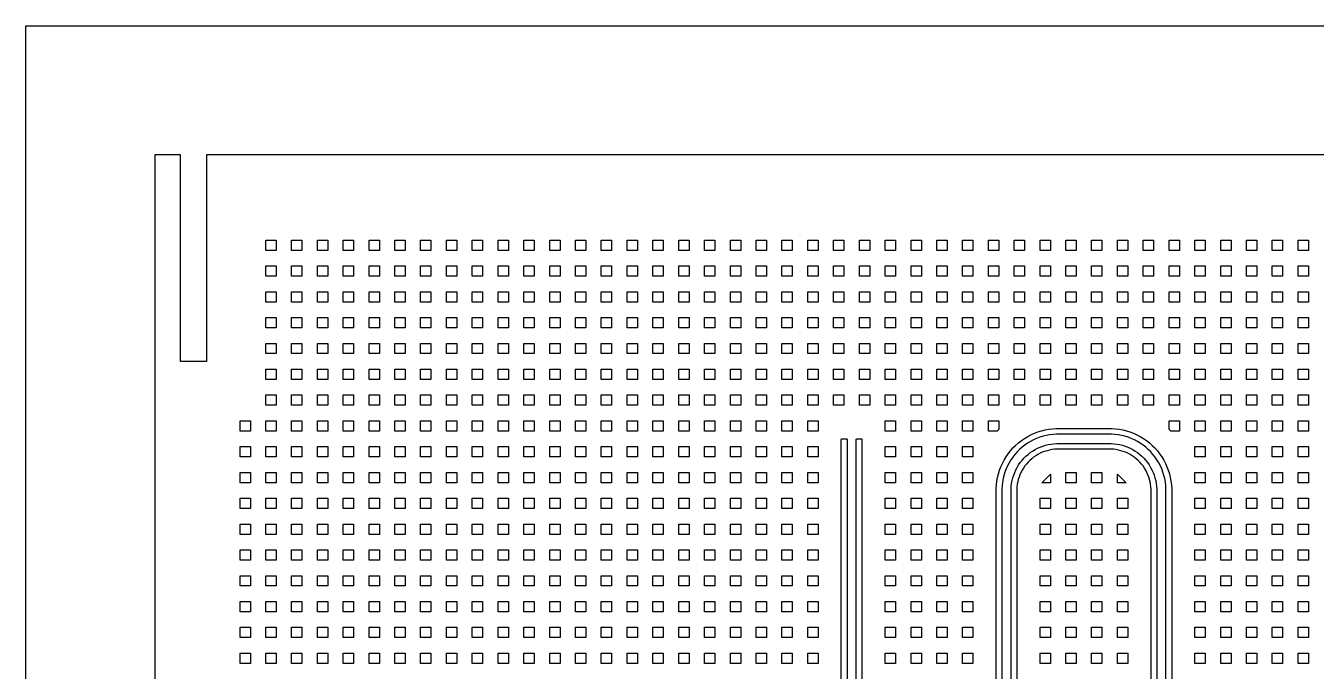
# Model space of a CAD drawing. Extents: x -2500 to 2500, y -2500 to 2500.
# Drawn here: x -2500 to 0, y 1250 to 2500 of the extents above; entities that cross this region are included whole.
import ezdxf

# ---------------------------------------------------------------- set-up
doc = ezdxf.new("R2010")
doc.units = 0
doc.layers.add('Flux traps', color=4, linetype='CONTINUOUS')
doc.layers.add('Nb_GroundP', color=3, linetype='CONTINUOUS')

msp = doc.modelspace()

# ---------------------------------------------------------------- linework, layer by layer
at = {"layer": 'Flux traps'}
for points in [[(-2035, 2065), (-2035, 2085), (-2015, 2085), (-2015, 2065)], [(-1985, 2065), (-1985, 2085), (-1965, 2085), (-1965, 2065)], [(-1935, 2065), (-1935, 2085), (-1915, 2085), (-1915, 2065)], [(-1885, 2065), (-1885, 2085), (-1865, 2085), (-1865, 2065)], [(-1835, 2065), (-1835, 2085), (-1815, 2085), (-1815, 2065)], [(-1785, 2065), (-1785, 2085), (-1765, 2085), (-1765, 2065)], [(-1735, 2065), (-1735, 2085), (-1715, 2085), (-1715, 2065)], [(-1685, 2065), (-1685, 2085), (-1665, 2085), (-1665, 2065)], [(-1635, 2065), (-1635, 2085), (-1615, 2085), (-1615, 2065)], [(-1585, 2065), (-1585, 2085), (-1565, 2085), (-1565, 2065)], [(-1535, 2065), (-1535, 2085), (-1515, 2085), (-1515, 2065)], [(-1485, 2065), (-1485, 2085), (-1465, 2085), (-1465, 2065)], [(-1435, 2065), (-1435, 2085), (-1415, 2085), (-1415, 2065)], [(-1385, 2065), (-1385, 2085), (-1365, 2085), (-1365, 2065)], [(-1335, 2065), (-1335, 2085), (-1315, 2085), (-1315, 2065)], [(-1285, 2065), (-1285, 2085), (-1265, 2085), (-1265, 2065)], [(-1235, 2065), (-1235, 2085), (-1215, 2085), (-1215, 2065)], [(-1185, 2065), (-1185, 2085), (-1165, 2085), (-1165, 2065)], [(-1135, 2065), (-1135, 2085), (-1115, 2085), (-1115, 2065)], [(-1085, 2065), (-1085, 2085), (-1065, 2085), (-1065, 2065)], [(-1035, 2065), (-1035, 2085), (-1015, 2085), (-1015, 2065)], [(-985, 2065), (-985, 2085), (-965, 2085), (-965, 2065)], [(-935, 2065), (-935, 2085), (-915, 2085), (-915, 2065)], [(-885, 2065), (-885, 2085), (-865, 2085), (-865, 2065)], [(-835, 2065), (-835, 2085), (-815, 2085), (-815, 2065)], [(-785, 2065), (-785, 2085), (-765, 2085), (-765, 2065)], [(-735, 2065), (-735, 2085), (-715, 2085), (-715, 2065)], [(-685, 2065), (-685, 2085), (-665, 2085), (-665, 2065)], [(-635, 2065), (-635, 2085), (-615, 2085), (-615, 2065)], [(-585, 2065), (-585, 2085), (-565, 2085), (-565, 2065)], [(-535, 2065), (-535, 2085), (-515, 2085), (-515, 2065)], [(-485, 2065), (-485, 2085), (-465, 2085), (-465, 2065)], [(-435, 2065), (-435, 2085), (-415, 2085), (-415, 2065)], [(-385, 2065), (-385, 2085), (-365, 2085), (-365, 2065)], [(-335, 2065), (-335, 2085), (-315, 2085), (-315, 2065)], [(-285, 2065), (-285, 2085), (-265, 2085), (-265, 2065)], [(-235, 2065), (-235, 2085), (-215, 2085), (-215, 2065)], [(-185, 2065), (-185, 2085), (-165, 2085), (-165, 2065)], [(-135, 2065), (-135, 2085), (-115, 2085), (-115, 2065)], [(-85, 2065), (-85, 2085), (-65, 2085), (-65, 2065)], [(-35, 2065), (-35, 2085), (-15, 2085), (-15, 2065)], [(-2035, 2015), (-2035, 2035), (-2015, 2035), (-2015, 2015)], [(-1985, 2015), (-1985, 2035), (-1965, 2035), (-1965, 2015)], [(-1935, 2015), (-1935, 2035), (-1915, 2035), (-1915, 2015)], [(-1885, 2015), (-1885, 2035), (-1865, 2035), (-1865, 2015)], [(-1835, 2015), (-1835, 2035), (-1815, 2035), (-1815, 2015)], [(-1785, 2015), (-1785, 2035), (-1765, 2035), (-1765, 2015)], [(-1735, 2015), (-1735, 2035), (-1715, 2035), (-1715, 2015)], [(-1685, 2015), (-1685, 2035), (-1665, 2035), (-1665, 2015)], [(-1635, 2015), (-1635, 2035), (-1615, 2035), (-1615, 2015)], [(-1585, 2015), (-1585, 2035), (-1565, 2035), (-1565, 2015)], [(-1535, 2015), (-1535, 2035), (-1515, 2035), (-1515, 2015)], [(-1485, 2015), (-1485, 2035), (-1465, 2035), (-1465, 2015)], [(-1435, 2015), (-1435, 2035), (-1415, 2035), (-1415, 2015)], [(-1385, 2015), (-1385, 2035), (-1365, 2035), (-1365, 2015)], [(-1335, 2015), (-1335, 2035), (-1315, 2035), (-1315, 2015)], [(-1285, 2015), (-1285, 2035), (-1265, 2035), (-1265, 2015)], [(-1235, 2015), (-1235, 2035), (-1215, 2035), (-1215, 2015)], [(-1185, 2015), (-1185, 2035), (-1165, 2035), (-1165, 2015)], [(-1135, 2015), (-1135, 2035), (-1115, 2035), (-1115, 2015)], [(-1085, 2015), (-1085, 2035), (-1065, 2035), (-1065, 2015)], [(-1035, 2015), (-1035, 2035), (-1015, 2035), (-1015, 2015)], [(-985, 2015), (-985, 2035), (-965, 2035), (-965, 2015)], [(-935, 2015), (-935, 2035), (-915, 2035), (-915, 2015)], [(-885, 2015), (-885, 2035), (-865, 2035), (-865, 2015)], [(-835, 2015), (-835, 2035), (-815, 2035), (-815, 2015)], [(-785, 2015), (-785, 2035), (-765, 2035), (-765, 2015)], [(-735, 2015), (-735, 2035), (-715, 2035), (-715, 2015)], [(-685, 2015), (-685, 2035), (-665, 2035), (-665, 2015)], [(-635, 2015), (-635, 2035), (-615, 2035), (-615, 2015)], [(-585, 2015), (-585, 2035), (-565, 2035), (-565, 2015)], [(-535, 2015), (-535, 2035), (-515, 2035), (-515, 2015)], [(-485, 2015), (-485, 2035), (-465, 2035), (-465, 2015)], [(-435, 2015), (-435, 2035), (-415, 2035), (-415, 2015)], [(-385, 2015), (-385, 2035), (-365, 2035), (-365, 2015)], [(-335, 2015), (-335, 2035), (-315, 2035), (-315, 2015)], [(-285, 2015), (-285, 2035), (-265, 2035), (-265, 2015)], [(-235, 2015), (-235, 2035), (-215, 2035), (-215, 2015)], [(-185, 2015), (-185, 2035), (-165, 2035), (-165, 2015)], [(-135, 2015), (-135, 2035), (-115, 2035), (-115, 2015)], [(-85, 2015), (-85, 2035), (-65, 2035), (-65, 2015)], [(-35, 2015), (-35, 2035), (-15, 2035), (-15, 2015)], [(-2035, 1965), (-2035, 1985), (-2015, 1985), (-2015, 1965)], [(-1985, 1965), (-1985, 1985), (-1965, 1985), (-1965, 1965)], [(-1935, 1965), (-1935, 1985), (-1915, 1985), (-1915, 1965)], [(-1885, 1965), (-1885, 1985), (-1865, 1985), (-1865, 1965)], [(-1835, 1965), (-1835, 1985), (-1815, 1985), (-1815, 1965)], [(-1785, 1965), (-1785, 1985), (-1765, 1985), (-1765, 1965)], [(-1735, 1965), (-1735, 1985), (-1715, 1985), (-1715, 1965)], [(-1685, 1965), (-1685, 1985), (-1665, 1985), (-1665, 1965)], [(-1635, 1965), (-1635, 1985), (-1615, 1985), (-1615, 1965)], [(-1585, 1965), (-1585, 1985), (-1565, 1985), (-1565, 1965)], [(-1535, 1965), (-1535, 1985), (-1515, 1985), (-1515, 1965)], [(-1485, 1965), (-1485, 1985), (-1465, 1985), (-1465, 1965)], [(-1435, 1965), (-1435, 1985), (-1415, 1985), (-1415, 1965)], [(-1385, 1965), (-1385, 1985), (-1365, 1985), (-1365, 1965)], [(-1335, 1965), (-1335, 1985), (-1315, 1985), (-1315, 1965)], [(-1285, 1965), (-1285, 1985), (-1265, 1985), (-1265, 1965)], [(-1235, 1965), (-1235, 1985), (-1215, 1985), (-1215, 1965)], [(-1185, 1965), (-1185, 1985), (-1165, 1985), (-1165, 1965)], [(-1135, 1965), (-1135, 1985), (-1115, 1985), (-1115, 1965)], [(-1085, 1965), (-1085, 1985), (-1065, 1985), (-1065, 1965)], [(-1035, 1965), (-1035, 1985), (-1015, 1985), (-1015, 1965)], [(-985, 1965), (-985, 1985), (-965, 1985), (-965, 1965)], [(-935, 1965), (-935, 1985), (-915, 1985), (-915, 1965)], [(-885, 1965), (-885, 1985), (-865, 1985), (-865, 1965)], [(-835, 1965), (-835, 1985), (-815, 1985), (-815, 1965)], [(-785, 1965), (-785, 1985), (-765, 1985), (-765, 1965)], [(-735, 1965), (-735, 1985), (-715, 1985), (-715, 1965)], [(-685, 1965), (-685, 1985), (-665, 1985), (-665, 1965)], [(-635, 1965), (-635, 1985), (-615, 1985), (-615, 1965)], [(-585, 1965), (-585, 1985), (-565, 1985), (-565, 1965)], [(-535, 1965), (-535, 1985), (-515, 1985), (-515, 1965)], [(-485, 1965), (-485, 1985), (-465, 1985), (-465, 1965)], [(-435, 1965), (-435, 1985), (-415, 1985), (-415, 1965)], [(-385, 1965), (-385, 1985), (-365, 1985), (-365, 1965)], [(-335, 1965), (-335, 1985), (-315, 1985), (-315, 1965)], [(-285, 1965), (-285, 1985), (-265, 1985), (-265, 1965)], [(-235, 1965), (-235, 1985), (-215, 1985), (-215, 1965)], [(-185, 1965), (-185, 1985), (-165, 1985), (-165, 1965)], [(-135, 1965), (-135, 1985), (-115, 1985), (-115, 1965)], [(-85, 1965), (-85, 1985), (-65, 1985), (-65, 1965)], [(-35, 1965), (-35, 1985), (-15, 1985), (-15, 1965)], [(-2035, 1915), (-2035, 1935), (-2015, 1935), (-2015, 1915)], [(-1985, 1915), (-1985, 1935), (-1965, 1935), (-1965, 1915)], [(-1935, 1915), (-1935, 1935), (-1915, 1935), (-1915, 1915)], [(-1885, 1915), (-1885, 1935), (-1865, 1935), (-1865, 1915)], [(-1835, 1915), (-1835, 1935), (-1815, 1935), (-1815, 1915)], [(-1785, 1915), (-1785, 1935), (-1765, 1935), (-1765, 1915)], [(-1735, 1915), (-1735, 1935), (-1715, 1935), (-1715, 1915)], [(-1685, 1915), (-1685, 1935), (-1665, 1935), (-1665, 1915)], [(-1635, 1915), (-1635, 1935), (-1615, 1935), (-1615, 1915)], [(-1585, 1915), (-1585, 1935), (-1565, 1935), (-1565, 1915)], [(-1535, 1915), (-1535, 1935), (-1515, 1935), (-1515, 1915)], [(-1485, 1915), (-1485, 1935), (-1465, 1935), (-1465, 1915)], [(-1435, 1915), (-1435, 1935), (-1415, 1935), (-1415, 1915)], [(-1385, 1915), (-1385, 1935), (-1365, 1935), (-1365, 1915)], [(-1335, 1915), (-1335, 1935), (-1315, 1935), (-1315, 1915)], [(-1285, 1915), (-1285, 1935), (-1265, 1935), (-1265, 1915)], [(-1235, 1915), (-1235, 1935), (-1215, 1935), (-1215, 1915)], [(-1185, 1915), (-1185, 1935), (-1165, 1935), (-1165, 1915)], [(-1135, 1915), (-1135, 1935), (-1115, 1935), (-1115, 1915)], [(-1085, 1915), (-1085, 1935), (-1065, 1935), (-1065, 1915)], [(-1035, 1915), (-1035, 1935), (-1015, 1935), (-1015, 1915)], [(-985, 1915), (-985, 1935), (-965, 1935), (-965, 1915)], [(-935, 1915), (-935, 1935), (-915, 1935), (-915, 1915)], [(-885, 1915), (-885, 1935), (-865, 1935), (-865, 1915)], [(-835, 1915), (-835, 1935), (-815, 1935), (-815, 1915)], [(-785, 1915), (-785, 1935), (-765, 1935), (-765, 1915)], [(-735, 1915), (-735, 1935), (-715, 1935), (-715, 1915)], [(-685, 1915), (-685, 1935), (-665, 1935), (-665, 1915)], [(-635, 1915), (-635, 1935), (-615, 1935), (-615, 1915)], [(-585, 1915), (-585, 1935), (-565, 1935), (-565, 1915)], [(-535, 1915), (-535, 1935), (-515, 1935), (-515, 1915)], [(-485, 1915), (-485, 1935), (-465, 1935), (-465, 1915)], [(-435, 1915), (-435, 1935), (-415, 1935), (-415, 1915)], [(-385, 1915), (-385, 1935), (-365, 1935), (-365, 1915)], [(-335, 1915), (-335, 1935), (-315, 1935), (-315, 1915)], [(-285, 1915), (-285, 1935), (-265, 1935), (-265, 1915)], [(-235, 1915), (-235, 1935), (-215, 1935), (-215, 1915)], [(-185, 1915), (-185, 1935), (-165, 1935), (-165, 1915)], [(-135, 1915), (-135, 1935), (-115, 1935), (-115, 1915)], [(-85, 1915), (-85, 1935), (-65, 1935), (-65, 1915)], [(-35, 1915), (-35, 1935), (-15, 1935), (-15, 1915)], [(-2035, 1865), (-2035, 1885), (-2015, 1885), (-2015, 1865)], [(-1985, 1865), (-1985, 1885), (-1965, 1885), (-1965, 1865)], [(-1935, 1865), (-1935, 1885), (-1915, 1885), (-1915, 1865)], [(-1885, 1865), (-1885, 1885), (-1865, 1885), (-1865, 1865)], [(-1835, 1865), (-1835, 1885), (-1815, 1885), (-1815, 1865)], [(-1785, 1865), (-1785, 1885), (-1765, 1885), (-1765, 1865)], [(-1735, 1865), (-1735, 1885), (-1715, 1885), (-1715, 1865)], [(-1685, 1865), (-1685, 1885), (-1665, 1885), (-1665, 1865)], [(-1635, 1865), (-1635, 1885), (-1615, 1885), (-1615, 1865)], [(-1585, 1865), (-1585, 1885), (-1565, 1885), (-1565, 1865)], [(-1535, 1865), (-1535, 1885), (-1515, 1885), (-1515, 1865)], [(-1485, 1865), (-1485, 1885), (-1465, 1885), (-1465, 1865)], [(-1435, 1865), (-1435, 1885), (-1415, 1885), (-1415, 1865)], [(-1385, 1865), (-1385, 1885), (-1365, 1885), (-1365, 1865)], [(-1335, 1865), (-1335, 1885), (-1315, 1885), (-1315, 1865)], [(-1285, 1865), (-1285, 1885), (-1265, 1885), (-1265, 1865)], [(-1235, 1865), (-1235, 1885), (-1215, 1885), (-1215, 1865)], [(-1185, 1865), (-1185, 1885), (-1165, 1885), (-1165, 1865)], [(-1135, 1865), (-1135, 1885), (-1115, 1885), (-1115, 1865)], [(-1085, 1865), (-1085, 1885), (-1065, 1885), (-1065, 1865)], [(-1035, 1865), (-1035, 1885), (-1015, 1885), (-1015, 1865)], [(-985, 1865), (-985, 1885), (-965, 1885), (-965, 1865)], [(-935, 1865), (-935, 1885), (-915, 1885), (-915, 1865)], [(-885, 1865), (-885, 1885), (-865, 1885), (-865, 1865)], [(-835, 1865), (-835, 1885), (-815, 1885), (-815, 1865)], [(-785, 1865), (-785, 1885), (-765, 1885), (-765, 1865)], [(-735, 1865), (-735, 1885), (-715, 1885), (-715, 1865)], [(-685, 1865), (-685, 1885), (-665, 1885), (-665, 1865)], [(-635, 1865), (-635, 1885), (-615, 1885), (-615, 1865)], [(-585, 1865), (-585, 1885), (-565, 1885), (-565, 1865)], [(-535, 1865), (-535, 1885), (-515, 1885), (-515, 1865)], [(-485, 1865), (-485, 1885), (-465, 1885), (-465, 1865)], [(-435, 1865), (-435, 1885), (-415, 1885), (-415, 1865)], [(-385, 1865), (-385, 1885), (-365, 1885), (-365, 1865)], [(-335, 1865), (-335, 1885), (-315, 1885), (-315, 1865)], [(-285, 1865), (-285, 1885), (-265, 1885), (-265, 1865)], [(-235, 1865), (-235, 1885), (-215, 1885), (-215, 1865)], [(-185, 1865), (-185, 1885), (-165, 1885), (-165, 1865)], [(-135, 1865), (-135, 1885), (-115, 1885), (-115, 1865)], [(-85, 1865), (-85, 1885), (-65, 1885), (-65, 1865)], [(-35, 1865), (-35, 1885), (-15, 1885), (-15, 1865)], [(-2035, 1815), (-2035, 1835), (-2015, 1835), (-2015, 1815)], [(-1985, 1815), (-1985, 1835), (-1965, 1835), (-1965, 1815)], [(-1935, 1815), (-1935, 1835), (-1915, 1835), (-1915, 1815)], [(-1885, 1815), (-1885, 1835), (-1865, 1835), (-1865, 1815)], [(-1835, 1815), (-1835, 1835), (-1815, 1835), (-1815, 1815)], [(-1785, 1815), (-1785, 1835), (-1765, 1835), (-1765, 1815)], [(-1735, 1815), (-1735, 1835), (-1715, 1835), (-1715, 1815)], [(-1685, 1815), (-1685, 1835), (-1665, 1835), (-1665, 1815)], [(-1635, 1815), (-1635, 1835), (-1615, 1835), (-1615, 1815)], [(-1585, 1815), (-1585, 1835), (-1565, 1835), (-1565, 1815)], [(-1535, 1815), (-1535, 1835), (-1515, 1835), (-1515, 1815)], [(-1485, 1815), (-1485, 1835), (-1465, 1835), (-1465, 1815)], [(-1435, 1815), (-1435, 1835), (-1415, 1835), (-1415, 1815)], [(-1385, 1815), (-1385, 1835), (-1365, 1835), (-1365, 1815)], [(-1335, 1815), (-1335, 1835), (-1315, 1835), (-1315, 1815)], [(-1285, 1815), (-1285, 1835), (-1265, 1835), (-1265, 1815)], [(-1235, 1815), (-1235, 1835), (-1215, 1835), (-1215, 1815)], [(-1185, 1815), (-1185, 1835), (-1165, 1835), (-1165, 1815)], [(-1135, 1815), (-1135, 1835), (-1115, 1835), (-1115, 1815)], [(-1085, 1815), (-1085, 1835), (-1065, 1835), (-1065, 1815)], [(-1035, 1815), (-1035, 1835), (-1015, 1835), (-1015, 1815)], [(-985, 1815), (-985, 1835), (-965, 1835), (-965, 1815)], [(-935, 1815), (-935, 1835), (-915, 1835), (-915, 1815)], [(-885, 1815), (-885, 1835), (-865, 1835), (-865, 1815)], [(-835, 1815), (-835, 1835), (-815, 1835), (-815, 1815)], [(-785, 1815), (-785, 1835), (-765, 1835), (-765, 1815)], [(-735, 1815), (-735, 1835), (-715, 1835), (-715, 1815)], [(-685, 1815), (-685, 1835), (-665, 1835), (-665, 1815)], [(-635, 1815), (-635, 1835), (-615, 1835), (-615, 1815)], [(-585, 1815), (-585, 1835), (-565, 1835), (-565, 1815)], [(-535, 1815), (-535, 1835), (-515, 1835), (-515, 1815)], [(-485, 1815), (-485, 1835), (-465, 1835), (-465, 1815)], [(-435, 1815), (-435, 1835), (-415, 1835), (-415, 1815)], [(-385, 1815), (-385, 1835), (-365, 1835), (-365, 1815)], [(-335, 1815), (-335, 1835), (-315, 1835), (-315, 1815)], [(-285, 1815), (-285, 1835), (-265, 1835), (-265, 1815)], [(-235, 1815), (-235, 1835), (-215, 1835), (-215, 1815)], [(-185, 1815), (-185, 1835), (-165, 1835), (-165, 1815)], [(-135, 1815), (-135, 1835), (-115, 1835), (-115, 1815)], [(-85, 1815), (-85, 1835), (-65, 1835), (-65, 1815)], [(-35, 1815), (-35, 1835), (-15, 1835), (-15, 1815)], [(-2035, 1765), (-2035, 1785), (-2015, 1785), (-2015, 1765)], [(-1985, 1765), (-1985, 1785), (-1965, 1785), (-1965, 1765)], [(-1935, 1765), (-1935, 1785), (-1915, 1785), (-1915, 1765)], [(-1885, 1765), (-1885, 1785), (-1865, 1785), (-1865, 1765)], [(-1835, 1765), (-1835, 1785), (-1815, 1785), (-1815, 1765)], [(-1785, 1765), (-1785, 1785), (-1765, 1785), (-1765, 1765)], [(-1735, 1765), (-1735, 1785), (-1715, 1785), (-1715, 1765)], [(-1685, 1765), (-1685, 1785), (-1665, 1785), (-1665, 1765)], [(-1635, 1765), (-1635, 1785), (-1615, 1785), (-1615, 1765)], [(-1585, 1765), (-1585, 1785), (-1565, 1785), (-1565, 1765)], [(-1535, 1765), (-1535, 1785), (-1515, 1785), (-1515, 1765)], [(-1485, 1765), (-1485, 1785), (-1465, 1785), (-1465, 1765)], [(-1435, 1765), (-1435, 1785), (-1415, 1785), (-1415, 1765)], [(-1385, 1765), (-1385, 1785), (-1365, 1785), (-1365, 1765)], [(-1335, 1765), (-1335, 1785), (-1315, 1785), (-1315, 1765)], [(-1285, 1765), (-1285, 1785), (-1265, 1785), (-1265, 1765)], [(-1235, 1765), (-1235, 1785), (-1215, 1785), (-1215, 1765)], [(-1185, 1765), (-1185, 1785), (-1165, 1785), (-1165, 1765)], [(-1135, 1765), (-1135, 1785), (-1115, 1785), (-1115, 1765)], [(-1085, 1765), (-1085, 1785), (-1065, 1785), (-1065, 1765)], [(-1035, 1765), (-1035, 1785), (-1015, 1785), (-1015, 1765)], [(-985, 1765), (-985, 1785), (-965, 1785), (-965, 1765)], [(-935, 1765), (-935, 1785), (-915, 1785), (-915, 1765)], [(-885, 1765), (-885, 1785), (-865, 1785), (-865, 1765)], [(-835, 1765), (-835, 1785), (-815, 1785), (-815, 1765)], [(-785, 1765), (-785, 1785), (-765, 1785), (-765, 1765)], [(-735, 1765), (-735, 1785), (-715, 1785), (-715, 1765)], [(-685, 1765), (-685, 1785), (-665, 1785), (-665, 1765)], [(-635, 1765), (-635, 1785), (-615, 1785), (-615, 1765)], [(-585, 1765), (-585, 1785), (-565, 1785), (-565, 1765)], [(-535, 1765), (-535, 1785), (-515, 1785), (-515, 1765)], [(-485, 1765), (-485, 1785), (-465, 1785), (-465, 1765)], [(-435, 1765), (-435, 1785), (-415, 1785), (-415, 1765)], [(-385, 1765), (-385, 1785), (-365, 1785), (-365, 1765)], [(-335, 1765), (-335, 1785), (-315, 1785), (-315, 1765)], [(-285, 1765), (-285, 1785), (-265, 1785), (-265, 1765)], [(-235, 1765), (-235, 1785), (-215, 1785), (-215, 1765)], [(-185, 1765), (-185, 1785), (-165, 1785), (-165, 1765)], [(-135, 1765), (-135, 1785), (-115, 1785), (-115, 1765)], [(-85, 1765), (-85, 1785), (-65, 1785), (-65, 1765)], [(-35, 1765), (-35, 1785), (-15, 1785), (-15, 1765)], [(-2085, 1715), (-2085, 1735), (-2065, 1735), (-2065, 1715)], [(-2035, 1715), (-2035, 1735), (-2015, 1735), (-2015, 1715)], [(-1985, 1715), (-1985, 1735), (-1965, 1735), (-1965, 1715)], [(-1935, 1715), (-1935, 1735), (-1915, 1735), (-1915, 1715)], [(-1885, 1715), (-1885, 1735), (-1865, 1735), (-1865, 1715)], [(-1835, 1715), (-1835, 1735), (-1815, 1735), (-1815, 1715)], [(-1785, 1715), (-1785, 1735), (-1765, 1735), (-1765, 1715)], [(-1735, 1715), (-1735, 1735), (-1715, 1735), (-1715, 1715)], [(-1685, 1715), (-1685, 1735), (-1665, 1735), (-1665, 1715)], [(-1635, 1715), (-1635, 1735), (-1615, 1735), (-1615, 1715)], [(-1585, 1715), (-1585, 1735), (-1565, 1735), (-1565, 1715)], [(-1535, 1715), (-1535, 1735), (-1515, 1735), (-1515, 1715)], [(-1485, 1715), (-1485, 1735), (-1465, 1735), (-1465, 1715)], [(-1435, 1715), (-1435, 1735), (-1415, 1735), (-1415, 1715)], [(-1385, 1715), (-1385, 1735), (-1365, 1735), (-1365, 1715)], [(-1335, 1715), (-1335, 1735), (-1315, 1735), (-1315, 1715)], [(-1285, 1715), (-1285, 1735), (-1265, 1735), (-1265, 1715)], [(-1235, 1715), (-1235, 1735), (-1215, 1735), (-1215, 1715)], [(-1185, 1715), (-1185, 1735), (-1165, 1735), (-1165, 1715)], [(-1135, 1715), (-1135, 1735), (-1115, 1735), (-1115, 1715)], [(-1085, 1715), (-1085, 1735), (-1065, 1735), (-1065, 1715)], [(-1035, 1715), (-1035, 1735), (-1015, 1735), (-1015, 1715)], [(-985, 1715), (-985, 1735), (-965, 1735), (-965, 1715)], [(-835, 1715), (-835, 1735), (-815, 1735), (-815, 1715)], [(-785, 1715), (-785, 1735), (-765, 1735), (-765, 1715)], [(-735, 1715), (-735, 1735), (-715, 1735), (-715, 1715)], [(-685, 1715), (-685, 1735), (-665, 1735), (-665, 1715)], [(-635, 1715), (-635, 1735), (-615, 1735), (-615, 1718.322), (-618.322, 1715)], [(-281.678, 1715), (-285, 1718.322), (-285, 1735), (-265, 1735), (-265, 1715)], [(-235, 1715), (-235, 1735), (-215, 1735), (-215, 1715)], [(-185, 1715), (-185, 1735), (-165, 1735), (-165, 1715)], [(-135, 1715), (-135, 1735), (-115, 1735), (-115, 1715)], [(-85, 1715), (-85, 1735), (-65, 1735), (-65, 1715)], [(-35, 1715), (-35, 1735), (-15, 1735), (-15, 1715)], [(-2085, 1665), (-2085, 1685), (-2065, 1685), (-2065, 1665)], [(-2035, 1665), (-2035, 1685), (-2015, 1685), (-2015, 1665)], [(-1985, 1665), (-1985, 1685), (-1965, 1685), (-1965, 1665)], [(-1935, 1665), (-1935, 1685), (-1915, 1685), (-1915, 1665)], [(-1885, 1665), (-1885, 1685), (-1865, 1685), (-1865, 1665)], [(-1835, 1665), (-1835, 1685), (-1815, 1685), (-1815, 1665)], [(-1785, 1665), (-1785, 1685), (-1765, 1685), (-1765, 1665)], [(-1735, 1665), (-1735, 1685), (-1715, 1685), (-1715, 1665)], [(-1685, 1665), (-1685, 1685), (-1665, 1685), (-1665, 1665)], [(-1635, 1665), (-1635, 1685), (-1615, 1685), (-1615, 1665)], [(-1585, 1665), (-1585, 1685), (-1565, 1685), (-1565, 1665)], [(-1535, 1665), (-1535, 1685), (-1515, 1685), (-1515, 1665)], [(-1485, 1665), (-1485, 1685), (-1465, 1685), (-1465, 1665)], [(-1435, 1665), (-1435, 1685), (-1415, 1685), (-1415, 1665)], [(-1385, 1665), (-1385, 1685), (-1365, 1685), (-1365, 1665)], [(-1335, 1665), (-1335, 1685), (-1315, 1685), (-1315, 1665)], [(-1285, 1665), (-1285, 1685), (-1265, 1685), (-1265, 1665)], [(-1235, 1665), (-1235, 1685), (-1215, 1685), (-1215, 1665)], [(-1185, 1665), (-1185, 1685), (-1165, 1685), (-1165, 1665)], [(-1135, 1665), (-1135, 1685), (-1115, 1685), (-1115, 1665)], [(-1085, 1665), (-1085, 1685), (-1065, 1685), (-1065, 1665)], [(-1035, 1665), (-1035, 1685), (-1015, 1685), (-1015, 1665)], [(-985, 1665), (-985, 1685), (-965, 1685), (-965, 1665)], [(-835, 1665), (-835, 1685), (-815, 1685), (-815, 1665)], [(-785, 1665), (-785, 1685), (-765, 1685), (-765, 1665)], [(-735, 1665), (-735, 1685), (-715, 1685), (-715, 1665)], [(-685, 1665), (-685, 1685), (-665, 1685), (-665, 1665)], [(-235, 1665), (-235, 1685), (-215, 1685), (-215, 1665)], [(-185, 1665), (-185, 1685), (-165, 1685), (-165, 1665)], [(-135, 1665), (-135, 1685), (-115, 1685), (-115, 1665)], [(-85, 1665), (-85, 1685), (-65, 1685), (-65, 1665)], [(-35, 1665), (-35, 1685), (-15, 1685), (-15, 1665)], [(-2085, 1615), (-2085, 1635), (-2065, 1635), (-2065, 1615)], [(-2035, 1615), (-2035, 1635), (-2015, 1635), (-2015, 1615)], [(-1985, 1615), (-1985, 1635), (-1965, 1635), (-1965, 1615)], [(-1935, 1615), (-1935, 1635), (-1915, 1635), (-1915, 1615)], [(-1885, 1615), (-1885, 1635), (-1865, 1635), (-1865, 1615)], [(-1835, 1615), (-1835, 1635), (-1815, 1635), (-1815, 1615)], [(-1785, 1615), (-1785, 1635), (-1765, 1635), (-1765, 1615)], [(-1735, 1615), (-1735, 1635), (-1715, 1635), (-1715, 1615)], [(-1685, 1615), (-1685, 1635), (-1665, 1635), (-1665, 1615)], [(-1635, 1615), (-1635, 1635), (-1615, 1635), (-1615, 1615)], [(-1585, 1615), (-1585, 1635), (-1565, 1635), (-1565, 1615)], [(-1535, 1615), (-1535, 1635), (-1515, 1635), (-1515, 1615)], [(-1485, 1615), (-1485, 1635), (-1465, 1635), (-1465, 1615)], [(-1435, 1615), (-1435, 1635), (-1415, 1635), (-1415, 1615)], [(-1385, 1615), (-1385, 1635), (-1365, 1635), (-1365, 1615)], [(-1335, 1615), (-1335, 1635), (-1315, 1635), (-1315, 1615)], [(-1285, 1615), (-1285, 1635), (-1265, 1635), (-1265, 1615)], [(-1235, 1615), (-1235, 1635), (-1215, 1635), (-1215, 1615)], [(-1185, 1615), (-1185, 1635), (-1165, 1635), (-1165, 1615)], [(-1135, 1615), (-1135, 1635), (-1115, 1635), (-1115, 1615)], [(-1085, 1615), (-1085, 1635), (-1065, 1635), (-1065, 1615)], [(-1035, 1615), (-1035, 1635), (-1015, 1635), (-1015, 1615)], [(-985, 1615), (-985, 1635), (-965, 1635), (-965, 1615)], [(-835, 1615), (-835, 1635), (-815, 1635), (-815, 1615)], [(-785, 1615), (-785, 1635), (-765, 1635), (-765, 1615)], [(-735, 1615), (-735, 1635), (-715, 1635), (-715, 1615)], [(-685, 1615), (-685, 1635), (-665, 1635), (-665, 1615)], [(-531.623, 1615), (-515, 1631.623), (-515, 1615)], [(-485, 1615), (-485, 1635), (-465, 1635), (-465, 1615)], [(-435, 1615), (-435, 1635), (-415, 1635), (-415, 1615)], [(-385, 1615), (-385, 1631.623), (-368.377, 1615)], [(-235, 1615), (-235, 1635), (-215, 1635), (-215, 1615)], [(-185, 1615), (-185, 1635), (-165, 1635), (-165, 1615)], [(-135, 1615), (-135, 1635), (-115, 1635), (-115, 1615)], [(-85, 1615), (-85, 1635), (-65, 1635), (-65, 1615)], [(-35, 1615), (-35, 1635), (-15, 1635), (-15, 1615)], [(-2085, 1565), (-2085, 1585), (-2065, 1585), (-2065, 1565)], [(-2035, 1565), (-2035, 1585), (-2015, 1585), (-2015, 1565)], [(-1985, 1565), (-1985, 1585), (-1965, 1585), (-1965, 1565)], [(-1935, 1565), (-1935, 1585), (-1915, 1585), (-1915, 1565)], [(-1885, 1565), (-1885, 1585), (-1865, 1585), (-1865, 1565)], [(-1835, 1565), (-1835, 1585), (-1815, 1585), (-1815, 1565)], [(-1785, 1565), (-1785, 1585), (-1765, 1585), (-1765, 1565)], [(-1735, 1565), (-1735, 1585), (-1715, 1585), (-1715, 1565)], [(-1685, 1565), (-1685, 1585), (-1665, 1585), (-1665, 1565)], [(-1635, 1565), (-1635, 1585), (-1615, 1585), (-1615, 1565)], [(-1585, 1565), (-1585, 1585), (-1565, 1585), (-1565, 1565)], [(-1535, 1565), (-1535, 1585), (-1515, 1585), (-1515, 1565)], [(-1485, 1565), (-1485, 1585), (-1465, 1585), (-1465, 1565)], [(-1435, 1565), (-1435, 1585), (-1415, 1585), (-1415, 1565)], [(-1385, 1565), (-1385, 1585), (-1365, 1585), (-1365, 1565)], [(-1335, 1565), (-1335, 1585), (-1315, 1585), (-1315, 1565)], [(-1285, 1565), (-1285, 1585), (-1265, 1585), (-1265, 1565)], [(-1235, 1565), (-1235, 1585), (-1215, 1585), (-1215, 1565)], [(-1185, 1565), (-1185, 1585), (-1165, 1585), (-1165, 1565)], [(-1135, 1565), (-1135, 1585), (-1115, 1585), (-1115, 1565)], [(-1085, 1565), (-1085, 1585), (-1065, 1585), (-1065, 1565)], [(-1035, 1565), (-1035, 1585), (-1015, 1585), (-1015, 1565)], [(-985, 1565), (-985, 1585), (-965, 1585), (-965, 1565)], [(-835, 1565), (-835, 1585), (-815, 1585), (-815, 1565)], [(-785, 1565), (-785, 1585), (-765, 1585), (-765, 1565)], [(-735, 1565), (-735, 1585), (-715, 1585), (-715, 1565)], [(-685, 1565), (-685, 1585), (-665, 1585), (-665, 1565)], [(-535, 1565), (-535, 1585), (-515, 1585), (-515, 1565)], [(-485, 1565), (-485, 1585), (-465, 1585), (-465, 1565)], [(-435, 1565), (-435, 1585), (-415, 1585), (-415, 1565)], [(-385, 1565), (-385, 1585), (-365, 1585), (-365, 1565)], [(-235, 1565), (-235, 1585), (-215, 1585), (-215, 1565)], [(-185, 1565), (-185, 1585), (-165, 1585), (-165, 1565)], [(-135, 1565), (-135, 1585), (-115, 1585), (-115, 1565)], [(-85, 1565), (-85, 1585), (-65, 1585), (-65, 1565)], [(-35, 1565), (-35, 1585), (-15, 1585), (-15, 1565)], [(-2085, 1515), (-2085, 1535), (-2065, 1535), (-2065, 1515)], [(-2035, 1515), (-2035, 1535), (-2015, 1535), (-2015, 1515)], [(-1985, 1515), (-1985, 1535), (-1965, 1535), (-1965, 1515)], [(-1935, 1515), (-1935, 1535), (-1915, 1535), (-1915, 1515)], [(-1885, 1515), (-1885, 1535), (-1865, 1535), (-1865, 1515)], [(-1835, 1515), (-1835, 1535), (-1815, 1535), (-1815, 1515)], [(-1785, 1515), (-1785, 1535), (-1765, 1535), (-1765, 1515)], [(-1735, 1515), (-1735, 1535), (-1715, 1535), (-1715, 1515)], [(-1685, 1515), (-1685, 1535), (-1665, 1535), (-1665, 1515)], [(-1635, 1515), (-1635, 1535), (-1615, 1535), (-1615, 1515)], [(-1585, 1515), (-1585, 1535), (-1565, 1535), (-1565, 1515)], [(-1535, 1515), (-1535, 1535), (-1515, 1535), (-1515, 1515)], [(-1485, 1515), (-1485, 1535), (-1465, 1535), (-1465, 1515)], [(-1435, 1515), (-1435, 1535), (-1415, 1535), (-1415, 1515)], [(-1385, 1515), (-1385, 1535), (-1365, 1535), (-1365, 1515)], [(-1335, 1515), (-1335, 1535), (-1315, 1535), (-1315, 1515)], [(-1285, 1515), (-1285, 1535), (-1265, 1535), (-1265, 1515)], [(-1235, 1515), (-1235, 1535), (-1215, 1535), (-1215, 1515)], [(-1185, 1515), (-1185, 1535), (-1165, 1535), (-1165, 1515)], [(-1135, 1515), (-1135, 1535), (-1115, 1535), (-1115, 1515)], [(-1085, 1515), (-1085, 1535), (-1065, 1535), (-1065, 1515)], [(-1035, 1515), (-1035, 1535), (-1015, 1535), (-1015, 1515)], [(-985, 1515), (-985, 1535), (-965, 1535), (-965, 1515)], [(-835, 1515), (-835, 1535), (-815, 1535), (-815, 1515)], [(-785, 1515), (-785, 1535), (-765, 1535), (-765, 1515)], [(-735, 1515), (-735, 1535), (-715, 1535), (-715, 1515)], [(-685, 1515), (-685, 1535), (-665, 1535), (-665, 1515)], [(-535, 1515), (-535, 1535), (-515, 1535), (-515, 1515)], [(-485, 1515), (-485, 1535), (-465, 1535), (-465, 1515)], [(-435, 1515), (-435, 1535), (-415, 1535), (-415, 1515)], [(-385, 1515), (-385, 1535), (-365, 1535), (-365, 1515)], [(-235, 1515), (-235, 1535), (-215, 1535), (-215, 1515)], [(-185, 1515), (-185, 1535), (-165, 1535), (-165, 1515)], [(-135, 1515), (-135, 1535), (-115, 1535), (-115, 1515)], [(-85, 1515), (-85, 1535), (-65, 1535), (-65, 1515)], [(-35, 1515), (-35, 1535), (-15, 1535), (-15, 1515)], [(-2085, 1465), (-2085, 1485), (-2065, 1485), (-2065, 1465)], [(-2035, 1465), (-2035, 1485), (-2015, 1485), (-2015, 1465)], [(-1985, 1465), (-1985, 1485), (-1965, 1485), (-1965, 1465)], [(-1935, 1465), (-1935, 1485), (-1915, 1485), (-1915, 1465)], [(-1885, 1465), (-1885, 1485), (-1865, 1485), (-1865, 1465)], [(-1835, 1465), (-1835, 1485), (-1815, 1485), (-1815, 1465)], [(-1785, 1465), (-1785, 1485), (-1765, 1485), (-1765, 1465)], [(-1735, 1465), (-1735, 1485), (-1715, 1485), (-1715, 1465)], [(-1685, 1465), (-1685, 1485), (-1665, 1485), (-1665, 1465)], [(-1635, 1465), (-1635, 1485), (-1615, 1485), (-1615, 1465)], [(-1585, 1465), (-1585, 1485), (-1565, 1485), (-1565, 1465)], [(-1535, 1465), (-1535, 1485), (-1515, 1485), (-1515, 1465)], [(-1485, 1465), (-1485, 1485), (-1465, 1485), (-1465, 1465)], [(-1435, 1465), (-1435, 1485), (-1415, 1485), (-1415, 1465)], [(-1385, 1465), (-1385, 1485), (-1365, 1485), (-1365, 1465)], [(-1335, 1465), (-1335, 1485), (-1315, 1485), (-1315, 1465)], [(-1285, 1465), (-1285, 1485), (-1265, 1485), (-1265, 1465)], [(-1235, 1465), (-1235, 1485), (-1215, 1485), (-1215, 1465)], [(-1185, 1465), (-1185, 1485), (-1165, 1485), (-1165, 1465)], [(-1135, 1465), (-1135, 1485), (-1115, 1485), (-1115, 1465)], [(-1085, 1465), (-1085, 1485), (-1065, 1485), (-1065, 1465)], [(-1035, 1465), (-1035, 1485), (-1015, 1485), (-1015, 1465)], [(-985, 1465), (-985, 1485), (-965, 1485), (-965, 1465)], [(-835, 1465), (-835, 1485), (-815, 1485), (-815, 1465)], [(-785, 1465), (-785, 1485), (-765, 1485), (-765, 1465)], [(-735, 1465), (-735, 1485), (-715, 1485), (-715, 1465)], [(-685, 1465), (-685, 1485), (-665, 1485), (-665, 1465)], [(-535, 1465), (-535, 1485), (-515, 1485), (-515, 1465)], [(-485, 1465), (-485, 1485), (-465, 1485), (-465, 1465)], [(-435, 1465), (-435, 1485), (-415, 1485), (-415, 1465)], [(-385, 1465), (-385, 1485), (-365, 1485), (-365, 1465)], [(-235, 1465), (-235, 1485), (-215, 1485), (-215, 1465)], [(-185, 1465), (-185, 1485), (-165, 1485), (-165, 1465)], [(-135, 1465), (-135, 1485), (-115, 1485), (-115, 1465)], [(-85, 1465), (-85, 1485), (-65, 1485), (-65, 1465)], [(-35, 1465), (-35, 1485), (-15, 1485), (-15, 1465)], [(-2085, 1415), (-2085, 1435), (-2065, 1435), (-2065, 1415)], [(-2035, 1415), (-2035, 1435), (-2015, 1435), (-2015, 1415)], [(-1985, 1415), (-1985, 1435), (-1965, 1435), (-1965, 1415)], [(-1935, 1415), (-1935, 1435), (-1915, 1435), (-1915, 1415)], [(-1885, 1415), (-1885, 1435), (-1865, 1435), (-1865, 1415)], [(-1835, 1415), (-1835, 1435), (-1815, 1435), (-1815, 1415)], [(-1785, 1415), (-1785, 1435), (-1765, 1435), (-1765, 1415)], [(-1735, 1415), (-1735, 1435), (-1715, 1435), (-1715, 1415)], [(-1685, 1415), (-1685, 1435), (-1665, 1435), (-1665, 1415)], [(-1635, 1415), (-1635, 1435), (-1615, 1435), (-1615, 1415)], [(-1585, 1415), (-1585, 1435), (-1565, 1435), (-1565, 1415)], [(-1535, 1415), (-1535, 1435), (-1515, 1435), (-1515, 1415)], [(-1485, 1415), (-1485, 1435), (-1465, 1435), (-1465, 1415)], [(-1435, 1415), (-1435, 1435), (-1415, 1435), (-1415, 1415)], [(-1385, 1415), (-1385, 1435), (-1365, 1435), (-1365, 1415)], [(-1335, 1415), (-1335, 1435), (-1315, 1435), (-1315, 1415)], [(-1285, 1415), (-1285, 1435), (-1265, 1435), (-1265, 1415)], [(-1235, 1415), (-1235, 1435), (-1215, 1435), (-1215, 1415)], [(-1185, 1415), (-1185, 1435), (-1165, 1435), (-1165, 1415)], [(-1135, 1415), (-1135, 1435), (-1115, 1435), (-1115, 1415)], [(-1085, 1415), (-1085, 1435), (-1065, 1435), (-1065, 1415)], [(-1035, 1415), (-1035, 1435), (-1015, 1435), (-1015, 1415)], [(-985, 1415), (-985, 1435), (-965, 1435), (-965, 1415)], [(-835, 1415), (-835, 1435), (-815, 1435), (-815, 1415)], [(-785, 1415), (-785, 1435), (-765, 1435), (-765, 1415)], [(-735, 1415), (-735, 1435), (-715, 1435), (-715, 1415)], [(-685, 1415), (-685, 1435), (-665, 1435), (-665, 1415)], [(-535, 1415), (-535, 1435), (-515, 1435), (-515, 1415)], [(-485, 1415), (-485, 1435), (-465, 1435), (-465, 1415)], [(-435, 1415), (-435, 1435), (-415, 1435), (-415, 1415)], [(-385, 1415), (-385, 1435), (-365, 1435), (-365, 1415)], [(-235, 1415), (-235, 1435), (-215, 1435), (-215, 1415)], [(-185, 1415), (-185, 1435), (-165, 1435), (-165, 1415)], [(-135, 1415), (-135, 1435), (-115, 1435), (-115, 1415)], [(-85, 1415), (-85, 1435), (-65, 1435), (-65, 1415)], [(-35, 1415), (-35, 1435), (-15, 1435), (-15, 1415)], [(-2085, 1365), (-2085, 1385), (-2065, 1385), (-2065, 1365)], [(-2035, 1365), (-2035, 1385), (-2015, 1385), (-2015, 1365)], [(-1985, 1365), (-1985, 1385), (-1965, 1385), (-1965, 1365)], [(-1935, 1365), (-1935, 1385), (-1915, 1385), (-1915, 1365)], [(-1885, 1365), (-1885, 1385), (-1865, 1385), (-1865, 1365)], [(-1835, 1365), (-1835, 1385), (-1815, 1385), (-1815, 1365)], [(-1785, 1365), (-1785, 1385), (-1765, 1385), (-1765, 1365)], [(-1735, 1365), (-1735, 1385), (-1715, 1385), (-1715, 1365)], [(-1685, 1365), (-1685, 1385), (-1665, 1385), (-1665, 1365)], [(-1635, 1365), (-1635, 1385), (-1615, 1385), (-1615, 1365)], [(-1585, 1365), (-1585, 1385), (-1565, 1385), (-1565, 1365)], [(-1535, 1365), (-1535, 1385), (-1515, 1385), (-1515, 1365)], [(-1485, 1365), (-1485, 1385), (-1465, 1385), (-1465, 1365)], [(-1435, 1365), (-1435, 1385), (-1415, 1385), (-1415, 1365)], [(-1385, 1365), (-1385, 1385), (-1365, 1385), (-1365, 1365)], [(-1335, 1365), (-1335, 1385), (-1315, 1385), (-1315, 1365)], [(-1285, 1365), (-1285, 1385), (-1265, 1385), (-1265, 1365)], [(-1235, 1365), (-1235, 1385), (-1215, 1385), (-1215, 1365)], [(-1185, 1365), (-1185, 1385), (-1165, 1385), (-1165, 1365)], [(-1135, 1365), (-1135, 1385), (-1115, 1385), (-1115, 1365)], [(-1085, 1365), (-1085, 1385), (-1065, 1385), (-1065, 1365)], [(-1035, 1365), (-1035, 1385), (-1015, 1385), (-1015, 1365)], [(-985, 1365), (-985, 1385), (-965, 1385), (-965, 1365)], [(-835, 1365), (-835, 1385), (-815, 1385), (-815, 1365)], [(-785, 1365), (-785, 1385), (-765, 1385), (-765, 1365)], [(-735, 1365), (-735, 1385), (-715, 1385), (-715, 1365)], [(-685, 1365), (-685, 1385), (-665, 1385), (-665, 1365)], [(-535, 1365), (-535, 1385), (-515, 1385), (-515, 1365)], [(-485, 1365), (-485, 1385), (-465, 1385), (-465, 1365)], [(-435, 1365), (-435, 1385), (-415, 1385), (-415, 1365)], [(-385, 1365), (-385, 1385), (-365, 1385), (-365, 1365)], [(-235, 1365), (-235, 1385), (-215, 1385), (-215, 1365)], [(-185, 1365), (-185, 1385), (-165, 1385), (-165, 1365)], [(-135, 1365), (-135, 1385), (-115, 1385), (-115, 1365)], [(-85, 1365), (-85, 1385), (-65, 1385), (-65, 1365)], [(-35, 1365), (-35, 1385), (-15, 1385), (-15, 1365)], [(-2085, 1315), (-2085, 1335), (-2065, 1335), (-2065, 1315)], [(-2035, 1315), (-2035, 1335), (-2015, 1335), (-2015, 1315)], [(-1985, 1315), (-1985, 1335), (-1965, 1335), (-1965, 1315)], [(-1935, 1315), (-1935, 1335), (-1915, 1335), (-1915, 1315)], [(-1885, 1315), (-1885, 1335), (-1865, 1335), (-1865, 1315)], [(-1835, 1315), (-1835, 1335), (-1815, 1335), (-1815, 1315)], [(-1785, 1315), (-1785, 1335), (-1765, 1335), (-1765, 1315)], [(-1735, 1315), (-1735, 1335), (-1715, 1335), (-1715, 1315)], [(-1685, 1315), (-1685, 1335), (-1665, 1335), (-1665, 1315)], [(-1635, 1315), (-1635, 1335), (-1615, 1335), (-1615, 1315)], [(-1585, 1315), (-1585, 1335), (-1565, 1335), (-1565, 1315)], [(-1535, 1315), (-1535, 1335), (-1515, 1335), (-1515, 1315)], [(-1485, 1315), (-1485, 1335), (-1465, 1335), (-1465, 1315)], [(-1435, 1315), (-1435, 1335), (-1415, 1335), (-1415, 1315)], [(-1385, 1315), (-1385, 1335), (-1365, 1335), (-1365, 1315)], [(-1335, 1315), (-1335, 1335), (-1315, 1335), (-1315, 1315)], [(-1285, 1315), (-1285, 1335), (-1265, 1335), (-1265, 1315)], [(-1235, 1315), (-1235, 1335), (-1215, 1335), (-1215, 1315)], [(-1185, 1315), (-1185, 1335), (-1165, 1335), (-1165, 1315)], [(-1135, 1315), (-1135, 1335), (-1115, 1335), (-1115, 1315)], [(-1085, 1315), (-1085, 1335), (-1065, 1335), (-1065, 1315)], [(-1035, 1315), (-1035, 1335), (-1015, 1335), (-1015, 1315)], [(-985, 1315), (-985, 1335), (-965, 1335), (-965, 1315)], [(-835, 1315), (-835, 1335), (-815, 1335), (-815, 1315)], [(-785, 1315), (-785, 1335), (-765, 1335), (-765, 1315)], [(-735, 1315), (-735, 1335), (-715, 1335), (-715, 1315)], [(-685, 1315), (-685, 1335), (-665, 1335), (-665, 1315)], [(-535, 1315), (-535, 1335), (-515, 1335), (-515, 1315)], [(-485, 1315), (-485, 1335), (-465, 1335), (-465, 1315)], [(-435, 1315), (-435, 1335), (-415, 1335), (-415, 1315)], [(-385, 1315), (-385, 1335), (-365, 1335), (-365, 1315)], [(-235, 1315), (-235, 1335), (-215, 1335), (-215, 1315)], [(-185, 1315), (-185, 1335), (-165, 1335), (-165, 1315)], [(-135, 1315), (-135, 1335), (-115, 1335), (-115, 1315)], [(-85, 1315), (-85, 1335), (-65, 1335), (-65, 1315)], [(-35, 1315), (-35, 1335), (-15, 1335), (-15, 1315)], [(-2085, 1265), (-2085, 1285), (-2065, 1285), (-2065, 1265)], [(-2035, 1265), (-2035, 1285), (-2015, 1285), (-2015, 1265)], [(-1985, 1265), (-1985, 1285), (-1965, 1285), (-1965, 1265)], [(-1935, 1265), (-1935, 1285), (-1915, 1285), (-1915, 1265)], [(-1885, 1265), (-1885, 1285), (-1865, 1285), (-1865, 1265)], [(-1835, 1265), (-1835, 1285), (-1815, 1285), (-1815, 1265)], [(-1785, 1265), (-1785, 1285), (-1765, 1285), (-1765, 1265)], [(-1735, 1265), (-1735, 1285), (-1715, 1285), (-1715, 1265)], [(-1685, 1265), (-1685, 1285), (-1665, 1285), (-1665, 1265)], [(-1635, 1265), (-1635, 1285), (-1615, 1285), (-1615, 1265)], [(-1585, 1265), (-1585, 1285), (-1565, 1285), (-1565, 1265)], [(-1535, 1265), (-1535, 1285), (-1515, 1285), (-1515, 1265)], [(-1485, 1265), (-1485, 1285), (-1465, 1285), (-1465, 1265)], [(-1435, 1265), (-1435, 1285), (-1415, 1285), (-1415, 1265)], [(-1385, 1265), (-1385, 1285), (-1365, 1285), (-1365, 1265)], [(-1335, 1265), (-1335, 1285), (-1315, 1285), (-1315, 1265)], [(-1285, 1265), (-1285, 1285), (-1265, 1285), (-1265, 1265)], [(-1235, 1265), (-1235, 1285), (-1215, 1285), (-1215, 1265)], [(-1185, 1265), (-1185, 1285), (-1165, 1285), (-1165, 1265)], [(-1135, 1265), (-1135, 1285), (-1115, 1285), (-1115, 1265)], [(-1085, 1265), (-1085, 1285), (-1065, 1285), (-1065, 1265)], [(-1035, 1265), (-1035, 1285), (-1015, 1285), (-1015, 1265)], [(-985, 1265), (-985, 1285), (-965, 1285), (-965, 1265)], [(-835, 1265), (-835, 1285), (-815, 1285), (-815, 1265)], [(-785, 1265), (-785, 1285), (-765, 1285), (-765, 1265)], [(-735, 1265), (-735, 1285), (-715, 1285), (-715, 1265)], [(-685, 1265), (-685, 1285), (-665, 1285), (-665, 1265)], [(-535, 1265), (-535, 1285), (-515, 1285), (-515, 1265)], [(-485, 1265), (-485, 1285), (-465, 1285), (-465, 1265)], [(-435, 1265), (-435, 1285), (-415, 1285), (-415, 1265)], [(-385, 1265), (-385, 1285), (-365, 1285), (-365, 1265)], [(-235, 1265), (-235, 1285), (-215, 1285), (-215, 1265)], [(-185, 1265), (-185, 1285), (-165, 1285), (-165, 1265)], [(-135, 1265), (-135, 1285), (-115, 1285), (-115, 1265)], [(-85, 1265), (-85, 1285), (-65, 1285), (-65, 1265)], [(-35, 1265), (-35, 1285), (-15, 1285), (-15, 1265)]]:
    msp.add_lwpolyline(points, close=True, dxfattribs=at)
at = {"layer": 'Nb_GroundP'}
msp.add_lwpolyline([(-2500, 0), (-2500, 2500), (2500, 2500), (2500, 0), (2250, 0), (2250, 2250), (-2150, 2250), (-2150, 1850), (-2200, 1850), (-2200, 2250), (-2250, 2250), (-2250, 0)], close=True, dxfattribs=at)
for points in [[(-920, 146.374), (-920, 1699.044), (-919.992, 1699.131), (-919.977, 1699.217), (-919.955, 1699.301), (-919.925, 1699.383), (-919.888, 1699.462), (-919.844, 1699.538), (-919.794, 1699.609), (-919.738, 1699.676), (-919.676, 1699.738), (-919.609, 1699.794), (-919.538, 1699.844), (-919.462, 1699.888), (-919.383, 1699.925), (-919.301, 1699.955), (-919.217, 1699.977), (-919.131, 1699.992), (-919.044, 1700), (-909.956, 1700), (-909.869, 1699.992), (-909.783, 1699.977), (-909.699, 1699.955), (-909.617, 1699.925), (-909.538, 1699.888), (-909.462, 1699.844), (-909.391, 1699.794), (-909.324, 1699.738), (-909.262, 1699.676), (-909.206, 1699.609), (-909.156, 1699.538), (-909.112, 1699.462), (-909.075, 1699.383), (-909.045, 1699.301), (-909.023, 1699.217), (-909.008, 1699.131), (-909, 1699.044), (-909, 146.642)], [(-891, 150.205), (-891, 1699.044), (-890.992, 1699.131), (-890.977, 1699.217), (-890.955, 1699.301), (-890.925, 1699.383), (-890.888, 1699.462), (-890.844, 1699.538), (-890.794, 1699.609), (-890.738, 1699.676), (-890.676, 1699.738), (-890.609, 1699.794), (-890.538, 1699.844), (-890.462, 1699.888), (-890.383, 1699.925), (-890.301, 1699.955), (-890.217, 1699.977), (-890.131, 1699.992), (-890.044, 1700), (-880.956, 1700), (-880.869, 1699.992), (-880.783, 1699.977), (-880.699, 1699.955), (-880.617, 1699.925), (-880.538, 1699.888), (-880.462, 1699.844), (-880.391, 1699.794), (-880.324, 1699.738), (-880.262, 1699.676), (-880.206, 1699.609), (-880.156, 1699.538), (-880.112, 1699.462), (-880.075, 1699.383), (-880.045, 1699.301), (-880.023, 1699.217), (-880.008, 1699.131), (-880, 1699.044), (-880, 147.583)], [(-620, 147.583), (-620, 1603.626), (-619.562, 1610.865), (-618.688, 1618.064), (-617.381, 1625.197), (-615.645, 1632.239), (-613.488, 1639.162), (-610.916, 1645.943), (-607.94, 1652.556), (-604.57, 1658.977), (-600.818, 1665.184), (-596.698, 1671.152), (-592.226, 1676.861), (-587.417, 1682.289), (-582.289, 1687.417), (-576.861, 1692.226), (-571.152, 1696.698), (-565.184, 1700.818), (-558.977, 1704.57), (-552.556, 1707.94), (-545.943, 1710.916), (-539.162, 1713.488), (-532.239, 1715.645), (-525.197, 1717.381), (-518.064, 1718.688), (-510.865, 1719.562), (-503.626, 1720), (-396.374, 1720), (-389.135, 1719.562), (-381.936, 1718.688), (-374.803, 1717.381), (-367.761, 1715.645), (-360.838, 1713.488), (-354.057, 1710.916), (-347.444, 1707.94), (-341.023, 1704.57), (-334.816, 1700.818), (-328.848, 1696.698), (-323.139, 1692.226), (-317.711, 1687.417), (-312.583, 1682.289), (-307.774, 1676.861), (-303.302, 1671.152), (-299.182, 1665.184), (-295.43, 1658.977), (-292.06, 1652.556), (-289.084, 1645.943), (-286.512, 1639.162), (-284.355, 1632.239), (-282.619, 1625.197), (-281.312, 1618.064), (-280.438, 1610.865), (-280, 1603.626), (-280, 725.956)], [(-291, 775.956), (-291, 1603.294), (-291.398, 1609.869), (-292.192, 1616.408), (-293.379, 1622.887), (-294.956, 1629.283), (-296.915, 1635.572), (-299.251, 1641.732), (-301.955, 1647.738), (-305.016, 1653.571), (-308.424, 1659.208), (-312.166, 1664.63), (-316.228, 1669.815), (-320.596, 1674.746), (-325.254, 1679.404), (-330.185, 1683.772), (-335.37, 1687.834), (-340.792, 1691.576), (-346.429, 1694.984), (-352.262, 1698.045), (-358.268, 1700.749), (-364.428, 1703.085), (-370.717, 1705.044), (-377.113, 1706.621), (-383.592, 1707.808), (-390.131, 1708.602), (-396.706, 1709), (-503.294, 1709), (-509.869, 1708.602), (-516.408, 1707.808), (-522.887, 1706.621), (-529.283, 1705.044), (-535.572, 1703.085), (-541.732, 1700.749), (-547.738, 1698.045), (-553.571, 1694.984), (-559.208, 1691.576), (-564.63, 1687.834), (-569.815, 1683.772), (-574.746, 1679.404), (-579.404, 1674.746), (-583.772, 1669.815), (-587.834, 1664.63), (-591.576, 1659.208), (-594.984, 1653.571), (-598.045, 1647.738), (-600.749, 1641.732), (-603.085, 1635.572), (-605.044, 1629.283), (-606.621, 1622.887), (-607.808, 1616.408), (-608.602, 1609.869), (-609, 1603.294), (-609, 150.205)], [(-591, 146.642), (-591, 1602.75), (-590.668, 1608.239), (-590.005, 1613.699), (-589.014, 1619.108), (-587.698, 1624.448), (-586.062, 1629.698), (-584.111, 1634.84), (-581.854, 1639.855), (-579.299, 1644.725), (-576.454, 1649.431), (-573.33, 1653.957), (-569.938, 1658.286), (-566.291, 1662.402), (-562.402, 1666.291), (-558.286, 1669.938), (-553.957, 1673.33), (-549.431, 1676.454), (-544.725, 1679.299), (-539.855, 1681.854), (-534.84, 1684.111), (-529.698, 1686.062), (-524.448, 1687.698), (-519.108, 1689.014), (-513.699, 1690.005), (-508.239, 1690.668), (-502.75, 1691), (-397.25, 1691), (-391.761, 1690.668), (-386.301, 1690.005), (-380.892, 1689.014), (-375.552, 1687.698), (-370.302, 1686.062), (-365.16, 1684.111), (-360.145, 1681.854), (-355.275, 1679.299), (-350.569, 1676.454), (-346.043, 1673.33), (-341.714, 1669.938), (-337.598, 1666.291), (-333.709, 1662.402), (-330.062, 1658.286), (-326.67, 1653.957), (-323.546, 1649.431), (-320.701, 1644.725), (-318.146, 1639.855), (-315.889, 1634.84), (-313.938, 1629.698), (-312.302, 1624.448), (-310.986, 1619.108), (-309.995, 1613.699), (-309.332, 1608.239), (-309, 1602.75), (-309, 775.956)], [(-320, 725.956), (-320, 1602.417), (-320.292, 1607.243), (-320.875, 1612.043), (-321.746, 1616.798), (-322.903, 1621.492), (-324.341, 1626.108), (-326.056, 1630.629), (-328.04, 1635.037), (-330.287, 1639.318), (-332.788, 1643.456), (-335.534, 1647.435), (-338.516, 1651.24), (-341.722, 1654.859), (-345.141, 1658.278), (-348.76, 1661.484), (-352.565, 1664.466), (-356.544, 1667.212), (-360.682, 1669.713), (-364.963, 1671.96), (-369.371, 1673.944), (-373.892, 1675.659), (-378.508, 1677.097), (-383.202, 1678.254), (-387.957, 1679.125), (-392.757, 1679.708), (-397.583, 1680), (-502.417, 1680), (-507.243, 1679.708), (-512.043, 1679.125), (-516.798, 1678.254), (-521.492, 1677.097), (-526.108, 1675.659), (-530.629, 1673.944), (-535.037, 1671.96), (-539.318, 1669.713), (-543.456, 1667.212), (-547.435, 1664.466), (-551.24, 1661.484), (-554.859, 1658.278), (-558.278, 1654.859), (-561.484, 1651.24), (-564.466, 1647.435), (-567.212, 1643.456), (-569.713, 1639.318), (-571.96, 1635.037), (-573.944, 1630.629), (-575.659, 1626.108), (-577.097, 1621.492), (-578.254, 1616.798), (-579.125, 1612.043), (-579.708, 1607.243), (-580, 1602.417), (-580, 146.374)]]:
    msp.add_lwpolyline(points, dxfattribs=at)

doc.saveas('drawing.dxf')
